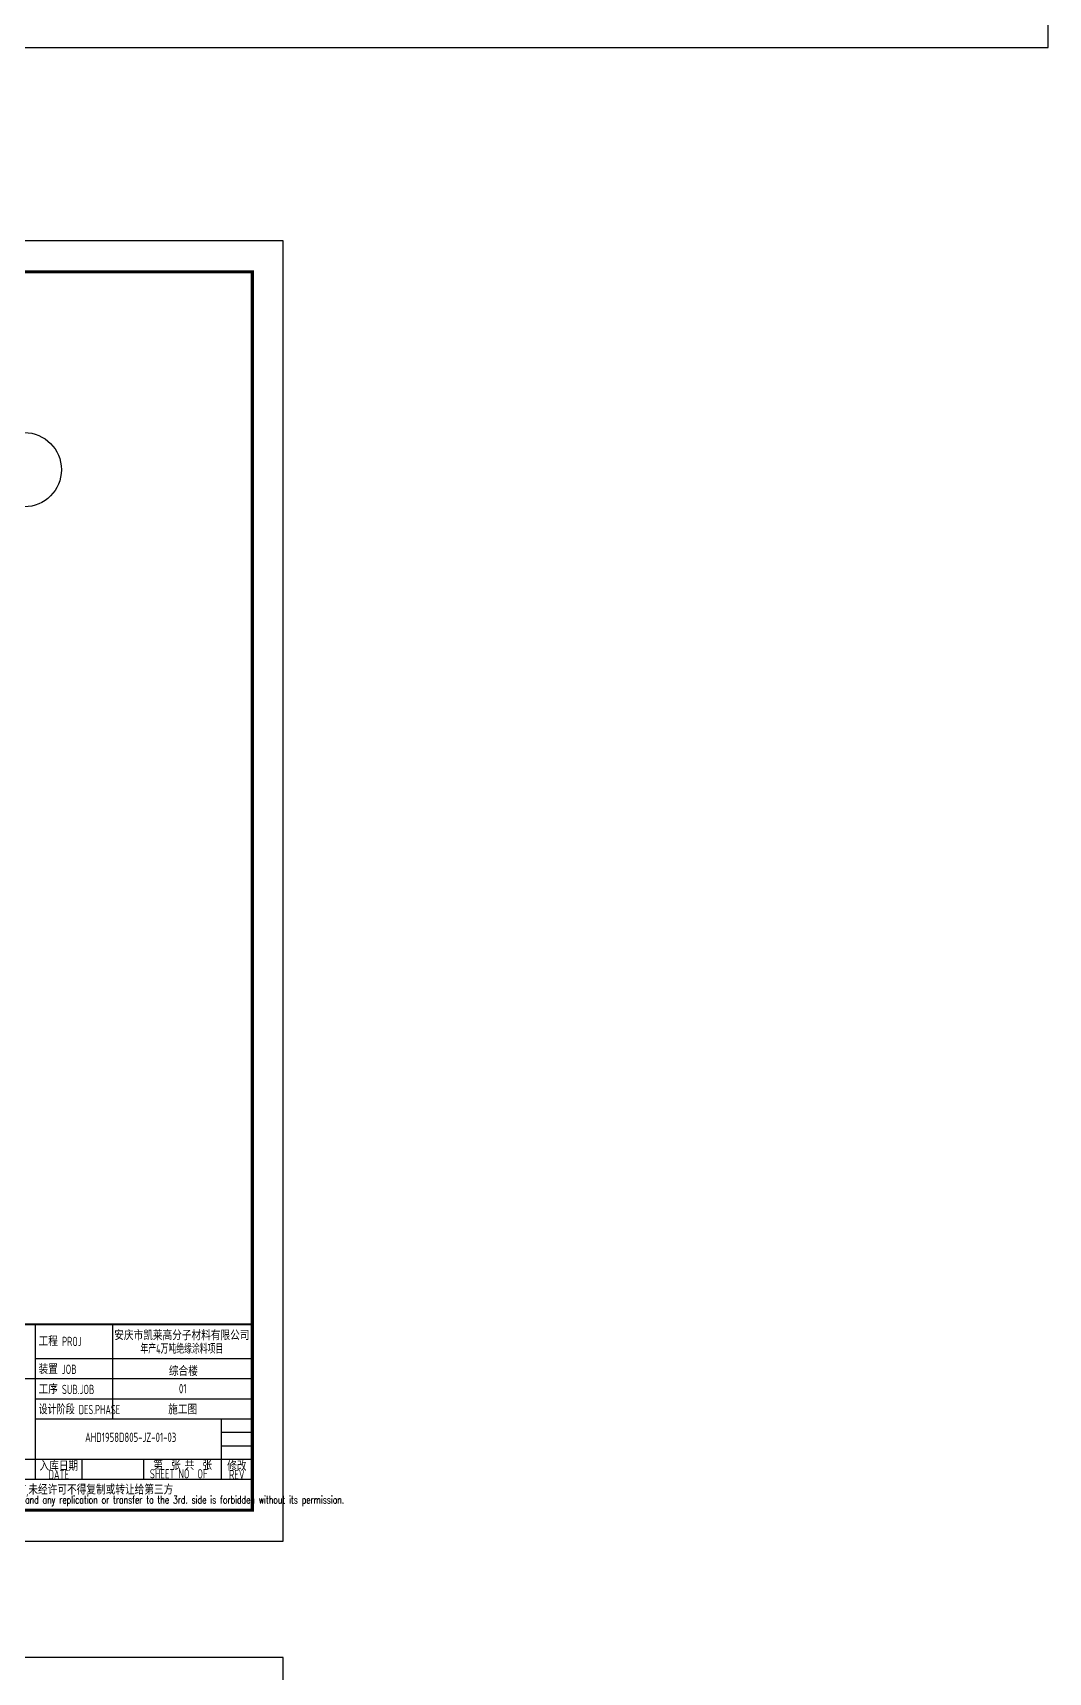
# Model space of a CAD drawing. Extents: x 5904849 to 6011887, y -826029 to -177002.
# Drawn here: x 5956159 to 5988949, y -409571 to -356618 of the extents above; entities that cross this region are included whole.
import ezdxf
from ezdxf.enums import TextEntityAlignment as Align

# ---------------------------------------------------------------- set-up
doc = ezdxf.new("R2010")
doc.units = 0
doc.header["$LTSCALE"] = 1000
doc.header["$MEASUREMENT"] = 0
doc.layers.get('0').update_dxf_attribs({"linetype": 'CONTINUOUS'})
doc.layers.add('DIM_SYMB', color=3, linetype='CONTINUOUS')
doc.layers.add('PUB_TITLE', color=4, linetype='CONTINUOUS')
doc.styles.add('ECEC_TQ', font='txt_l.shx', dxfattribs={"bigfont": 'hztxt_l.shx'})
doc.styles.add('sceie', font='sceie.shx', dxfattribs={"bigfont": 'sceic.shx'})

msp = doc.modelspace()

# ---------------------------------------------------------------- linework, layer by layer
for p, q in [((5956249.4, -403337.3), (5956249.4, -398337.3)), ((5958749.4, -401387.3), (5958749.4, -398337.3)), ((5963249.4, -404337.3), (5963249.4, -398337.3)), ((5956249.4, -399437.3), (5963249.4, -399437.3)), ((5945249.4, -400087.3), (5956249.4, -400087.3)), ((5956249.4, -400087.3), (5963249.4, -400087.3)), ((5956249.4, -400737.3), (5963249.4, -400737.3)), ((5956249.4, -401387.3), (5963249.4, -401387.3)), ((5962249.4, -403337.3), (5962249.4, -401387.3)), ((5962249.4, -401820.7), (5963249.4, -401820.7)), ((5962249.4, -402254), (5963249.4, -402254)), ((5950749.4, -402687.3), (5963249.4, -402687.3)), ((5957749.4, -403337.3), (5957749.4, -402687.3)), ((5959749.4, -403337.3), (5959749.4, -402687.3)), ((5945249.4, -403337.3), (5963249.4, -403337.3)), ((5945249.4, -404337.3), (5963249.4, -404337.3))]:
    msp.add_line(p, q)
at = {"const_width": 70}
msp.add_lwpolyline([(5963249.4, -398337.3), (5945249.4, -398337.3)], dxfattribs=at)
at = {"layer": 'DIM_SYMB'}
msp.add_circle((5955883.6, -370729.1), 1200, dxfattribs=at)
at = {"layer": 'PUB_TITLE'}
msp.add_lwpolyline([(5904849.4, -357092.5), (5988949.4, -357092.5), (5988949.4, -297692.5), (5904849.4, -297692.5)], close=True, dxfattribs=at)
at = {"layer": 'PUB_TITLE', "color": 4}
for points in [[(5904849.4, -405337.3), (5964249.4, -405337.3), (5964249.4, -363337.3), (5904849.4, -363337.3)], [(5904849.4, -451096.5), (5964249.4, -451096.5), (5964249.4, -409096.5), (5904849.4, -409096.5)]]:
    msp.add_lwpolyline(points, close=True, dxfattribs=at)
at = {"layer": 'PUB_TITLE', "color": 4, "const_width": 100}
msp.add_lwpolyline([(5907349.4, -404337.3), (5963249.4, -404337.3), (5963249.4, -364337.3), (5907349.4, -364337.3)], close=True, dxfattribs=at)

# ---------------------------------------------------------------- texts
at = {"style": 'sceie'}
for s, width, p in [('工程 PROJ', 0.8, (5956346.2, -399037.3)), ('装置 JOB', 0.8, (5956346.2, -399937.3)), ('工序 SUB.JOB', 0.8, (5956346.2, -400587.3)), ('设计阶段 DES.PHASE', 0.75, (5956346.2, -401237.3))]:
    msp.add_text(s, height=300, dxfattribs=dict(at, width=width)).set_placement(p)
for s, height, style, width, p in [('安庆市凯莱高分子材料有限公司', 300, 'sceie', 0.8, (5960973.1, -398667.2)), ('年产4万吨绝缘涂料项目', 300, 'sceie', 0.65, (5960973.1, -399102.2)), ('综合楼', 300, 'sceie', 0.8, (5961020.9, -399823.3)), ('01', 300, 'sceie', 0.8, (5960999.4, -400412.3)), ('施工图', 300, 'sceie', 0.8, (5960999.4, -401062.3)), ('入库日期', 300, 'sceie', 0.8, (5956999.4, -402887.3)), ('第  张 共  张', 300, 'sceie', 0.8, (5960999.4, -402862.3)), ('修改', 300, 'sceie', 0.8, (5962749.4, -402887.3)), ('本文件专有权属安徽华东化工医药工程有限责任公司所有,未经许可不得复制或转让给第三方', 300, 'sceie', 0.8, (5954420.5, -403686.2)), ('DATE', 300, 'sceie', 0.8, (5956999.4, -403187.3)), ('SHEET NO  OF  ', 300, 'sceie', 0.8, (5960999.4, -403162.3)), ('REV', 300, 'sceie', 0.8, (5962749.4, -403187.3)), ('The proprietary right of this document belongs to Anhui Huadong Chemical And Medical Engineering  Co.,Ltd.  and any replication or transfer to the 3rd. side is forbidden without its permission. ', 250, 'ECEC_TQ', 0.72, (5954249.4, -404037.3))]:
    msp.add_text(s, height=height, dxfattribs=dict(style=style, width=width)).set_placement(p, align=Align.MIDDLE)
at = {"style": 'sceie', "width": 0.8}
msp.add_attdef('AHD1958D805-JZ-01-03', text='200320-02-040', height=300, dxfattribs=at).set_placement((5959320.1, -401983.6), align=Align.MIDDLE)

doc.saveas('drawing.dxf')
